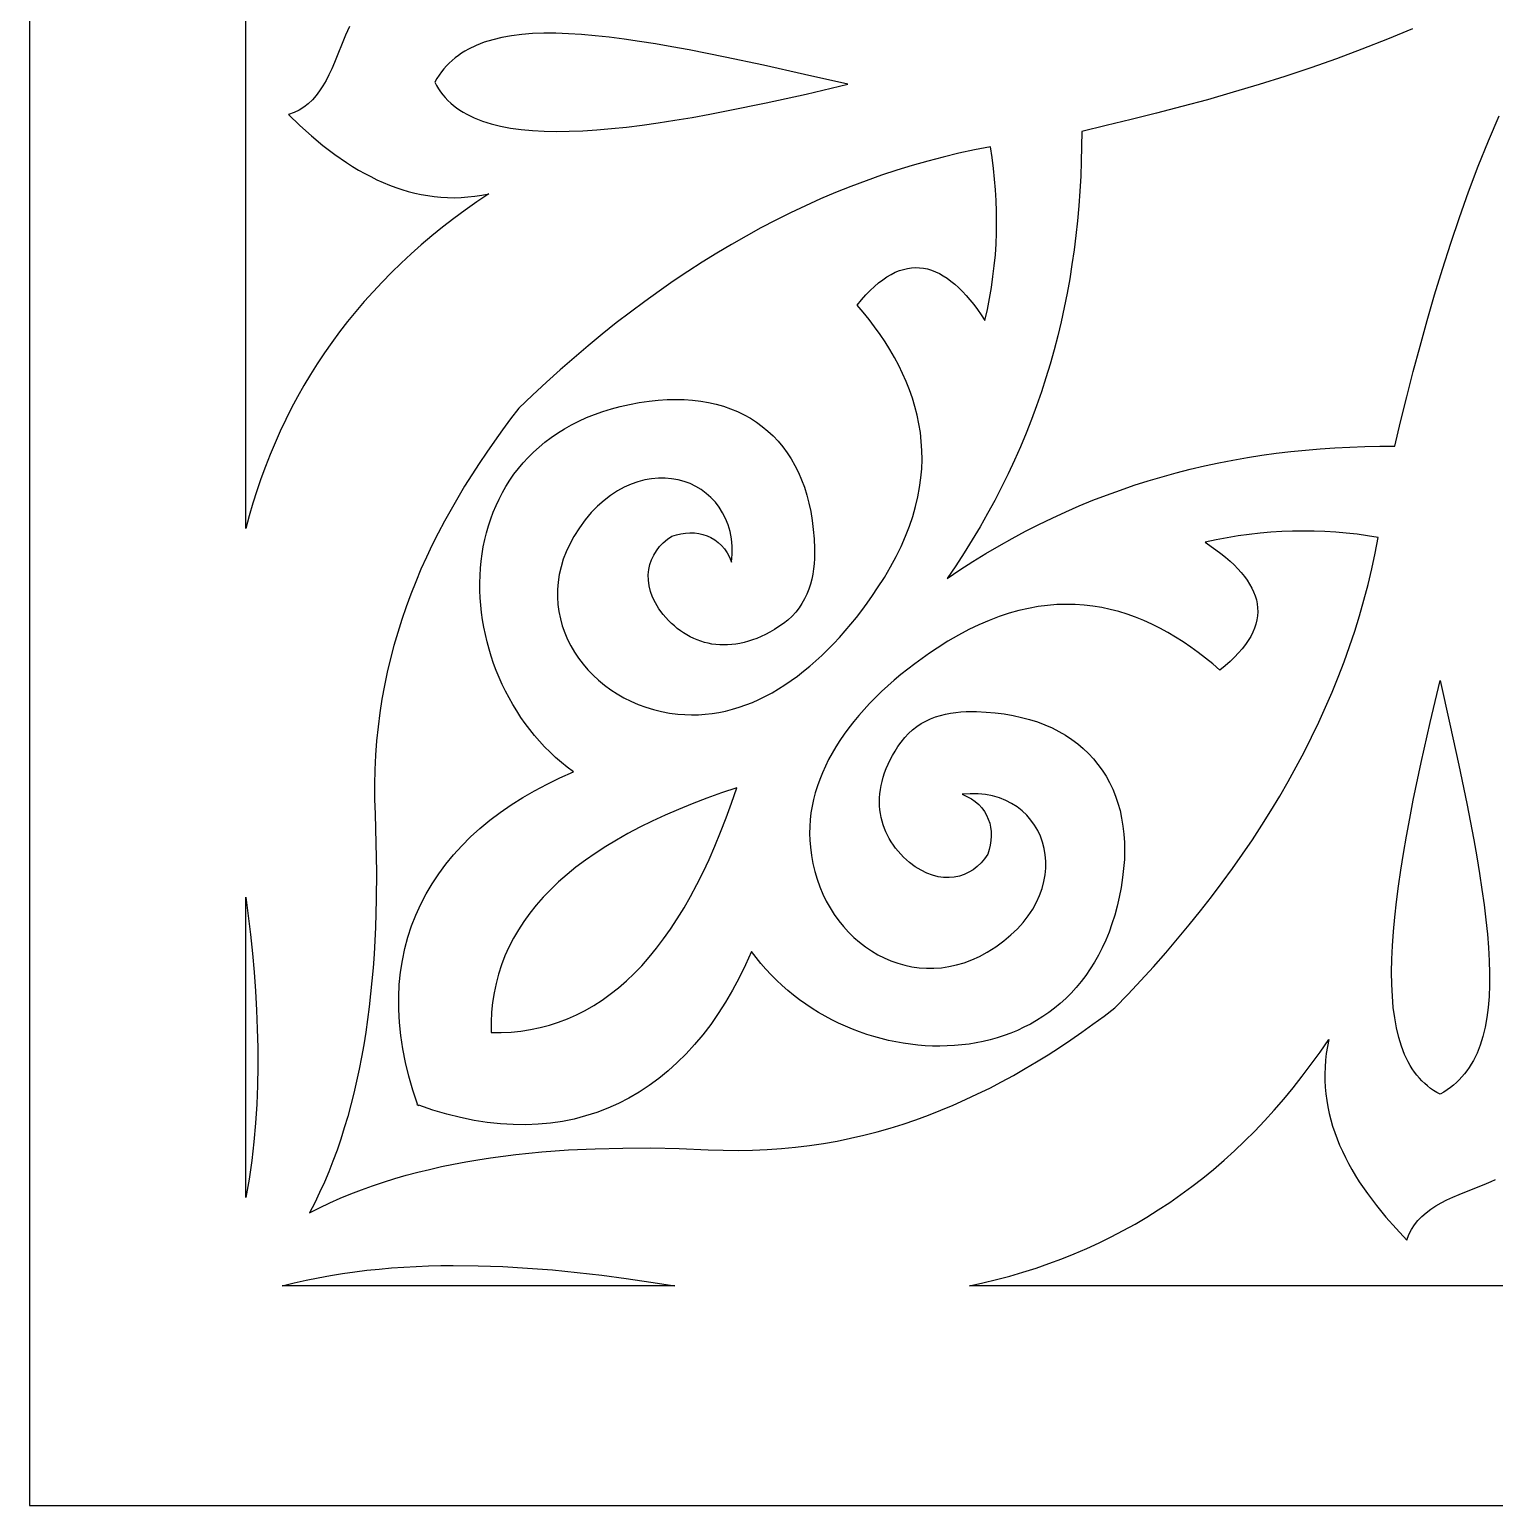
# Model space of a CAD drawing. Extents: x 38.7 to 88.7, y -52.9 to -2.9.
# Drawn here: x 38.68 to 55.49, y -52.91 to -35.98 of the extents above; entities that cross this region are included whole.
import ezdxf

# ---------------------------------------------------------------- set-up
doc = ezdxf.new("R2010")
doc.units = 0
doc.header["$MEASUREMENT"] = 0
doc.layers.add('LAYER_1', color=18, linetype='CONTINUOUS')

msp = doc.modelspace()

# ---------------------------------------------------------------- linework, layer by layer
at = {"layer": 'LAYER_1'}
for points in [[(38.681, -52.906), (88.681, -52.906), (88.681, -2.906), (38.681, -2.906)], [(48.068, -36.607), (47.571, -36.493), (47.102, -36.388), (46.661, -36.294), (46.247, -36.212), (46.05, -36.176), (45.861, -36.144), (45.678, -36.114), (45.501, -36.089), (45.331, -36.067), (45.168, -36.05), (45.012, -36.036), (44.862, -36.027), (44.719, -36.022), (44.582, -36.022), (44.451, -36.026), (44.327, -36.036), (44.21, -36.05), (44.099, -36.07), (43.994, -36.095), (43.895, -36.125), (43.803, -36.161), (43.717, -36.202), (43.676, -36.225), (43.637, -36.25), (43.6, -36.276), (43.564, -36.304), (43.529, -36.333), (43.496, -36.363), (43.465, -36.395), (43.435, -36.429), (43.406, -36.465), (43.379, -36.502), (43.354, -36.541), (43.33, -36.581), (43.35, -36.62), (43.373, -36.657), (43.397, -36.693), (43.423, -36.727), (43.45, -36.76), (43.48, -36.792), (43.512, -36.822), (43.545, -36.85), (43.58, -36.878), (43.617, -36.903), (43.656, -36.928), (43.697, -36.951), (43.783, -36.993), (43.877, -37.03), (43.977, -37.061), (44.085, -37.087), (44.2, -37.109), (44.321, -37.126), (44.449, -37.137), (44.584, -37.145), (44.725, -37.147), (44.873, -37.146), (45.027, -37.139), (45.188, -37.129), (45.355, -37.115), (45.528, -37.097), (45.708, -37.074), (45.893, -37.048), (46.085, -37.019), (46.282, -36.986), (46.485, -36.949), (46.695, -36.909), (47.13, -36.82), (47.588, -36.719)], [(41.894, -49.549), (42.009, -49.491), (42.127, -49.436), (42.246, -49.383), (42.367, -49.333), (42.49, -49.285), (42.615, -49.24), (42.742, -49.198), (42.871, -49.157), (43.002, -49.119), (43.135, -49.084), (43.27, -49.051), (43.406, -49.02), (43.544, -48.991), (43.684, -48.965), (43.825, -48.94), (43.969, -48.918), (44.113, -48.898), (44.26, -48.88), (44.408, -48.864), (44.558, -48.85), (44.709, -48.838), (44.862, -48.828), (45.171, -48.814), (45.487, -48.807), (45.808, -48.806), (46.134, -48.813), (46.466, -48.826), (46.638, -48.832), (46.808, -48.834), (46.976, -48.831), (47.142, -48.824), (47.306, -48.812), (47.469, -48.797), (47.629, -48.777), (47.787, -48.753), (47.944, -48.726), (48.099, -48.694), (48.252, -48.659), (48.403, -48.62), (48.553, -48.577), (48.701, -48.531), (48.847, -48.482), (48.992, -48.429), (49.136, -48.373), (49.278, -48.314), (49.418, -48.251), (49.557, -48.186), (49.695, -48.118), (49.831, -48.047), (49.967, -47.973), (50.101, -47.896), (50.233, -47.817), (50.365, -47.736), (50.495, -47.652), (50.625, -47.566), (50.753, -47.477), (50.88, -47.386), (51.007, -47.294), (51.132, -47.199), (51.283, -47.042), (51.43, -46.885), (51.574, -46.727), (51.714, -46.568), (51.851, -46.409), (51.984, -46.248), (52.113, -46.087), (52.24, -45.926), (52.362, -45.763), (52.481, -45.6), (52.597, -45.436), (52.708, -45.271), (52.817, -45.105), (52.921, -44.939), (53.022, -44.771), (53.119, -44.603), (53.212, -44.435), (53.302, -44.265), (53.388, -44.095), (53.47, -43.923), (53.548, -43.751), (53.623, -43.578), (53.693, -43.405), (53.76, -43.23), (53.823, -43.055), (53.882, -42.879), (53.937, -42.702), (53.988, -42.524), (54.036, -42.345), (54.079, -42.165), (54.118, -41.985), (54.153, -41.804), (54.031, -41.784), (53.909, -41.768), (53.786, -41.755), (53.664, -41.744), (53.541, -41.736), (53.417, -41.732), (53.294, -41.73), (53.17, -41.732), (53.045, -41.736), (52.921, -41.744), (52.796, -41.755), (52.671, -41.769), (52.546, -41.786), (52.42, -41.807), (52.294, -41.831), (52.168, -41.859), (52.291, -41.945), (52.348, -41.988), (52.401, -42.031), (52.452, -42.075), (52.498, -42.118), (52.541, -42.162), (52.581, -42.206), (52.617, -42.251), (52.649, -42.295), (52.677, -42.34), (52.702, -42.385), (52.723, -42.429), (52.74, -42.475), (52.754, -42.52), (52.763, -42.566), (52.768, -42.611), (52.77, -42.657), (52.767, -42.704), (52.76, -42.75), (52.749, -42.797), (52.733, -42.844), (52.714, -42.891), (52.69, -42.938), (52.661, -42.985), (52.629, -43.033), (52.591, -43.081), (52.55, -43.129), (52.503, -43.178), (52.452, -43.226), (52.397, -43.275), (52.336, -43.325), (52.254, -43.255), (52.171, -43.187), (52.087, -43.122), (52.002, -43.061), (51.915, -43.002), (51.827, -42.946), (51.738, -42.893), (51.648, -42.844), (51.556, -42.798), (51.463, -42.757), (51.369, -42.719), (51.274, -42.685), (51.177, -42.655), (51.079, -42.629), (50.98, -42.608), (50.88, -42.591), (50.778, -42.58), (50.675, -42.573), (50.571, -42.571), (50.465, -42.574), (50.358, -42.583), (50.25, -42.597), (50.14, -42.617), (50.029, -42.642), (49.917, -42.673), (49.804, -42.711), (49.689, -42.755), (49.572, -42.805), (49.455, -42.861), (49.336, -42.925), (49.215, -42.995), (49.093, -43.072), (49.006, -43.131), (48.92, -43.191), (48.837, -43.252), (48.755, -43.314), (48.676, -43.377), (48.6, -43.441), (48.526, -43.506), (48.454, -43.572), (48.385, -43.639), (48.318, -43.707), (48.254, -43.776), (48.193, -43.846), (48.135, -43.916), (48.079, -43.987), (48.027, -44.059), (47.977, -44.131), (47.931, -44.204), (47.887, -44.278), (47.847, -44.352), (47.81, -44.427), (47.776, -44.502), (47.746, -44.578), (47.719, -44.654), (47.695, -44.731), (47.675, -44.808), (47.658, -44.886), (47.645, -44.963), (47.636, -45.041), (47.631, -45.119), (47.629, -45.198), (47.632, -45.276), (47.638, -45.355), (47.65, -45.451), (47.666, -45.544), (47.688, -45.635), (47.715, -45.724), (47.746, -45.811), (47.781, -45.894), (47.821, -45.975), (47.865, -46.053), (47.912, -46.128), (47.964, -46.199), (48.019, -46.267), (48.077, -46.331), (48.138, -46.391), (48.202, -46.447), (48.269, -46.499), (48.339, -46.546), (48.411, -46.589), (48.485, -46.627), (48.562, -46.66), (48.64, -46.688), (48.72, -46.711), (48.802, -46.728), (48.885, -46.739), (48.969, -46.745), (49.055, -46.745), (49.141, -46.739), (49.227, -46.726), (49.315, -46.706), (49.402, -46.681), (49.49, -46.648), (49.577, -46.608), (49.665, -46.561), (49.765, -46.498), (49.856, -46.432), (49.939, -46.363), (50.013, -46.291), (50.08, -46.218), (50.138, -46.142), (50.189, -46.066), (50.232, -45.988), (50.268, -45.909), (50.296, -45.83), (50.317, -45.751), (50.331, -45.673), (50.338, -45.595), (50.339, -45.518), (50.333, -45.443), (50.32, -45.37), (50.302, -45.299), (50.277, -45.231), (50.246, -45.165), (50.21, -45.103), (50.168, -45.045), (50.12, -44.99), (50.068, -44.94), (50.01, -44.895), (49.947, -44.855), (49.879, -44.82), (49.806, -44.792), (49.729, -44.769), (49.648, -44.753), (49.562, -44.744), (49.473, -44.743), (49.379, -44.749), (49.434, -44.773), (49.485, -44.8), (49.53, -44.832), (49.57, -44.866), (49.605, -44.904), (49.634, -44.945), (49.659, -44.988), (49.679, -45.033), (49.695, -45.08), (49.705, -45.128), (49.711, -45.178), (49.712, -45.229), (49.709, -45.281), (49.701, -45.332), (49.689, -45.384), (49.672, -45.436), (49.636, -45.488), (49.597, -45.535), (49.553, -45.577), (49.506, -45.614), (49.456, -45.644), (49.403, -45.669), (49.347, -45.688), (49.289, -45.7), (49.229, -45.705), (49.167, -45.704), (49.104, -45.695), (49.039, -45.678), (48.974, -45.654), (48.908, -45.621), (48.842, -45.58), (48.776, -45.53), (48.74, -45.5), (48.707, -45.469), (48.675, -45.436), (48.645, -45.403), (48.616, -45.368), (48.59, -45.333), (48.565, -45.296), (48.543, -45.258), (48.522, -45.22), (48.503, -45.18), (48.487, -45.14), (48.472, -45.099), (48.46, -45.057), (48.45, -45.014), (48.442, -44.971), (48.436, -44.926), (48.432, -44.882), (48.431, -44.836), (48.432, -44.79), (48.436, -44.744), (48.442, -44.696), (48.45, -44.649), (48.461, -44.601), (48.474, -44.552), (48.49, -44.503), (48.509, -44.454), (48.53, -44.404), (48.554, -44.354), (48.581, -44.304), (48.611, -44.254), (48.643, -44.203), (48.678, -44.153), (48.72, -44.1), (48.764, -44.053), (48.811, -44.01), (48.86, -43.973), (48.911, -43.939), (48.964, -43.91), (49.018, -43.884), (49.074, -43.863), (49.131, -43.845), (49.188, -43.83), (49.247, -43.818), (49.306, -43.81), (49.365, -43.804), (49.425, -43.801), (49.484, -43.799), (49.543, -43.8), (49.653, -43.806), (49.759, -43.815), (49.863, -43.828), (49.963, -43.845), (50.06, -43.867), (50.153, -43.892), (50.243, -43.92), (50.329, -43.953), (50.411, -43.989), (50.49, -44.029), (50.566, -44.073), (50.637, -44.12), (50.705, -44.171), (50.769, -44.224), (50.829, -44.282), (50.885, -44.342), (50.937, -44.406), (50.986, -44.473), (51.03, -44.543), (51.07, -44.616), (51.106, -44.691), (51.138, -44.77), (51.166, -44.852), (51.19, -44.936), (51.209, -45.024), (51.224, -45.114), (51.234, -45.206), (51.241, -45.301), (51.242, -45.398), (51.24, -45.498), (51.232, -45.601), (51.22, -45.705), (51.203, -45.819), (51.182, -45.928), (51.157, -46.034), (51.129, -46.137), (51.098, -46.235), (51.064, -46.331), (51.026, -46.422), (50.986, -46.51), (50.943, -46.595), (50.897, -46.676), (50.848, -46.753), (50.797, -46.827), (50.743, -46.898), (50.686, -46.965), (50.628, -47.029), (50.567, -47.09), (50.504, -47.147), (50.439, -47.201), (50.373, -47.252), (50.304, -47.299), (50.234, -47.343), (50.162, -47.384), (50.088, -47.422), (50.014, -47.457), (49.937, -47.488), (49.86, -47.517), (49.781, -47.542), (49.702, -47.565), (49.621, -47.584), (49.54, -47.6), (49.458, -47.614), (49.375, -47.624), (49.292, -47.632), (49.208, -47.636), (49.124, -47.638), (49.039, -47.637), (48.955, -47.633), (48.87, -47.626), (48.786, -47.617), (48.701, -47.604), (48.617, -47.589), (48.533, -47.572), (48.449, -47.551), (48.366, -47.528), (48.284, -47.503), (48.202, -47.475), (48.121, -47.444), (48.041, -47.41), (47.962, -47.375), (47.885, -47.336), (47.808, -47.295), (47.732, -47.252), (47.659, -47.207), (47.586, -47.158), (47.515, -47.108), (47.446, -47.055), (47.378, -47), (47.313, -46.943), (47.249, -46.883), (47.188, -46.821), (47.128, -46.757), (47.071, -46.691), (47.016, -46.622), (46.964, -46.552), (46.895, -46.705), (46.822, -46.853), (46.746, -46.996), (46.666, -47.132), (46.582, -47.263), (46.495, -47.388), (46.404, -47.507), (46.31, -47.619), (46.212, -47.726), (46.111, -47.826), (46.007, -47.921), (45.899, -48.009), (45.788, -48.09), (45.674, -48.165), (45.557, -48.233), (45.437, -48.295), (45.314, -48.35), (45.189, -48.398), (45.06, -48.439), (44.928, -48.474), (44.794, -48.501), (44.657, -48.521), (44.517, -48.534), (44.374, -48.54), (44.229, -48.538), (44.082, -48.529), (43.932, -48.513), (43.78, -48.489), (43.625, -48.457), (43.468, -48.418), (43.309, -48.371), (43.147, -48.316), (43.14, -48.323), (43.14, -48.321), (43.137, -48.313), (43.13, -48.311), (43.127, -48.311), (43.125, -48.311), (43.132, -48.304), (43.079, -48.142), (43.033, -47.982), (42.994, -47.825), (42.964, -47.669), (42.941, -47.517), (42.925, -47.367), (42.917, -47.219), (42.917, -47.074), (42.923, -46.931), (42.937, -46.791), (42.958, -46.654), (42.986, -46.52), (43.022, -46.388), (43.064, -46.26), (43.112, -46.134), (43.168, -46.011), (43.23, -45.891), (43.299, -45.775), (43.375, -45.661), (43.457, -45.551), (43.545, -45.444), (43.64, -45.34), (43.741, -45.239), (43.848, -45.142), (43.962, -45.048), (44.081, -44.958), (44.206, -44.871), (44.338, -44.788), (44.475, -44.708), (44.617, -44.633), (44.766, -44.561), (44.92, -44.492), (44.85, -44.44), (44.782, -44.384), (44.716, -44.327), (44.652, -44.267), (44.59, -44.205), (44.531, -44.141), (44.474, -44.075), (44.42, -44.008), (44.367, -43.938), (44.317, -43.867), (44.27, -43.794), (44.224, -43.72), (44.182, -43.644), (44.141, -43.567), (44.103, -43.489), (44.068, -43.41), (44.035, -43.33), (44.005, -43.249), (43.977, -43.167), (43.952, -43.084), (43.929, -43.001), (43.91, -42.918), (43.892, -42.834), (43.878, -42.749), (43.866, -42.665), (43.857, -42.58), (43.851, -42.495), (43.847, -42.411), (43.847, -42.326), (43.849, -42.242), (43.854, -42.158), (43.862, -42.075), (43.872, -41.992), (43.886, -41.91), (43.903, -41.829), (43.923, -41.749), (43.945, -41.669), (43.971, -41.591), (44, -41.513), (44.032, -41.437), (44.067, -41.363), (44.105, -41.289), (44.146, -41.218), (44.191, -41.148), (44.238, -41.079), (44.289, -41.013), (44.344, -40.948), (44.401, -40.886), (44.462, -40.825), (44.526, -40.767), (44.593, -40.711), (44.664, -40.658), (44.738, -40.607), (44.816, -40.559), (44.897, -40.513), (44.982, -40.47), (45.07, -40.43), (45.162, -40.394), (45.257, -40.36), (45.356, -40.329), (45.458, -40.302), (45.564, -40.278), (45.674, -40.258), (45.787, -40.241), (45.892, -40.229), (45.994, -40.223), (46.094, -40.22), (46.192, -40.222), (46.287, -40.229), (46.38, -40.24), (46.47, -40.255), (46.557, -40.275), (46.641, -40.299), (46.723, -40.327), (46.802, -40.36), (46.878, -40.396), (46.95, -40.437), (47.02, -40.482), (47.087, -40.53), (47.15, -40.583), (47.211, -40.639), (47.268, -40.7), (47.321, -40.764), (47.371, -40.832), (47.418, -40.904), (47.461, -40.98), (47.501, -41.059), (47.536, -41.142), (47.569, -41.228), (47.597, -41.318), (47.621, -41.411), (47.642, -41.508), (47.659, -41.609), (47.671, -41.712), (47.68, -41.819), (47.684, -41.929), (47.685, -41.988), (47.684, -42.047), (47.68, -42.106), (47.674, -42.165), (47.665, -42.224), (47.653, -42.283), (47.638, -42.34), (47.62, -42.397), (47.598, -42.453), (47.572, -42.507), (47.542, -42.56), (47.508, -42.611), (47.47, -42.66), (47.428, -42.707), (47.38, -42.751), (47.328, -42.792), (47.277, -42.827), (47.226, -42.86), (47.175, -42.889), (47.125, -42.916), (47.075, -42.94), (47.025, -42.961), (46.976, -42.979), (46.927, -42.995), (46.879, -43.008), (46.83, -43.019), (46.783, -43.027), (46.736, -43.033), (46.689, -43.036), (46.643, -43.037), (46.598, -43.036), (46.553, -43.032), (46.509, -43.026), (46.466, -43.017), (46.423, -43.007), (46.381, -42.994), (46.34, -42.979), (46.3, -42.962), (46.26, -42.943), (46.222, -42.922), (46.184, -42.899), (46.148, -42.874), (46.112, -42.848), (46.078, -42.819), (46.044, -42.789), (46.012, -42.757), (45.95, -42.687), (45.901, -42.621), (45.861, -42.555), (45.829, -42.489), (45.805, -42.423), (45.789, -42.359), (45.78, -42.295), (45.779, -42.233), (45.784, -42.173), (45.797, -42.115), (45.816, -42.059), (45.841, -42.006), (45.872, -41.956), (45.909, -41.908), (45.951, -41.865), (45.998, -41.825), (46.05, -41.789), (46.102, -41.773), (46.154, -41.761), (46.206, -41.754), (46.257, -41.751), (46.308, -41.752), (46.358, -41.758), (46.406, -41.769), (46.453, -41.785), (46.498, -41.805), (46.541, -41.83), (46.581, -41.86), (46.619, -41.895), (46.653, -41.935), (46.684, -41.981), (46.711, -42.031), (46.734, -42.087), (46.741, -41.994), (46.74, -41.904), (46.732, -41.819), (46.717, -41.737), (46.695, -41.66), (46.666, -41.588), (46.632, -41.52), (46.593, -41.457), (46.548, -41.398), (46.498, -41.345), (46.444, -41.298), (46.386, -41.255), (46.324, -41.218), (46.259, -41.187), (46.191, -41.162), (46.12, -41.143), (46.047, -41.13), (45.972, -41.124), (45.895, -41.124), (45.817, -41.131), (45.739, -41.144), (45.66, -41.165), (45.581, -41.193), (45.502, -41.228), (45.424, -41.271), (45.346, -41.321), (45.271, -41.379), (45.197, -41.445), (45.125, -41.519), (45.055, -41.602), (44.988, -41.693), (44.925, -41.792), (44.877, -41.879), (44.837, -41.967), (44.804, -42.054), (44.778, -42.142), (44.758, -42.229), (44.745, -42.316), (44.738, -42.402), (44.737, -42.487), (44.742, -42.572), (44.753, -42.655), (44.77, -42.737), (44.792, -42.817), (44.82, -42.896), (44.852, -42.973), (44.89, -43.047), (44.932, -43.12), (44.979, -43.19), (45.03, -43.257), (45.086, -43.322), (45.146, -43.384), (45.209, -43.442), (45.277, -43.498), (45.348, -43.55), (45.422, -43.598), (45.5, -43.642), (45.58, -43.682), (45.664, -43.719), (45.75, -43.75), (45.839, -43.778), (45.93, -43.8), (46.024, -43.818), (46.119, -43.83), (46.198, -43.836), (46.276, -43.839), (46.355, -43.838), (46.433, -43.832), (46.511, -43.823), (46.589, -43.811), (46.666, -43.795), (46.743, -43.775), (46.82, -43.751), (46.897, -43.725), (46.973, -43.695), (47.048, -43.661), (47.123, -43.624), (47.198, -43.584), (47.272, -43.541), (47.345, -43.495), (47.418, -43.446), (47.49, -43.394), (47.561, -43.338), (47.632, -43.28), (47.701, -43.22), (47.77, -43.156), (47.839, -43.09), (47.906, -43.021), (47.973, -42.95), (48.038, -42.876), (48.103, -42.8), (48.166, -42.721), (48.229, -42.64), (48.29, -42.557), (48.35, -42.471), (48.41, -42.383), (48.487, -42.262), (48.558, -42.142), (48.622, -42.023), (48.679, -41.906), (48.73, -41.79), (48.774, -41.675), (48.812, -41.562), (48.845, -41.45), (48.871, -41.339), (48.891, -41.23), (48.906, -41.121), (48.915, -41.015), (48.919, -40.909), (48.917, -40.805), (48.911, -40.702), (48.9, -40.6), (48.883, -40.499), (48.863, -40.4), (48.838, -40.302), (48.808, -40.205), (48.775, -40.11), (48.737, -40.015), (48.696, -39.922), (48.651, -39.83), (48.602, -39.74), (48.55, -39.65), (48.495, -39.562), (48.437, -39.475), (48.375, -39.389), (48.311, -39.305), (48.244, -39.221), (48.175, -39.139), (48.225, -39.079), (48.274, -39.023), (48.323, -38.973), (48.372, -38.926), (48.42, -38.885), (48.468, -38.848), (48.516, -38.815), (48.564, -38.787), (48.612, -38.763), (48.659, -38.744), (48.706, -38.729), (48.753, -38.718), (48.799, -38.711), (48.845, -38.708), (48.891, -38.71), (48.937, -38.715), (48.983, -38.725), (49.028, -38.738), (49.073, -38.756), (49.118, -38.777), (49.163, -38.802), (49.207, -38.831), (49.251, -38.863), (49.295, -38.9), (49.339, -38.939), (49.383, -38.983), (49.426, -39.029), (49.469, -39.08), (49.512, -39.133), (49.555, -39.191), (49.598, -39.251), (49.64, -39.315), (49.669, -39.189), (49.694, -39.063), (49.715, -38.937), (49.733, -38.812), (49.748, -38.687), (49.76, -38.562), (49.768, -38.438), (49.773, -38.313), (49.775, -38.189), (49.773, -38.065), (49.769, -37.941), (49.762, -37.817), (49.752, -37.694), (49.738, -37.571), (49.722, -37.448), (49.704, -37.325), (49.522, -37.359), (49.342, -37.398), (49.163, -37.441), (48.984, -37.487), (48.806, -37.537), (48.629, -37.592), (48.453, -37.65), (48.277, -37.712), (48.102, -37.778), (47.928, -37.848), (47.755, -37.922), (47.583, -37.999), (47.411, -38.08), (47.241, -38.165), (47.071, -38.254), (46.901, -38.347), (46.733, -38.443), (46.565, -38.543), (46.398, -38.646), (46.232, -38.754), (46.066, -38.865), (45.902, -38.979), (45.738, -39.097), (45.574, -39.219), (45.412, -39.344), (45.25, -39.473), (45.089, -39.606), (44.929, -39.742), (44.769, -39.881), (44.61, -40.024), (44.452, -40.171), (44.295, -40.32), (44.2, -40.445), (44.106, -40.571), (44.015, -40.698), (43.926, -40.826), (43.839, -40.955), (43.755, -41.085), (43.672, -41.216), (43.593, -41.348), (43.516, -41.482), (43.441, -41.617), (43.369, -41.753), (43.301, -41.89), (43.234, -42.029), (43.171, -42.169), (43.111, -42.311), (43.055, -42.454), (43.001, -42.599), (42.951, -42.745), (42.904, -42.893), (42.861, -43.043), (42.821, -43.194), (42.785, -43.347), (42.752, -43.501), (42.724, -43.658), (42.699, -43.816), (42.679, -43.976), (42.662, -44.138), (42.65, -44.302), (42.642, -44.468), (42.638, -44.636), (42.639, -44.806), (42.644, -44.978), (42.655, -45.31), (42.66, -45.637), (42.658, -45.958), (42.649, -46.274), (42.633, -46.585), (42.622, -46.738), (42.609, -46.889), (42.594, -47.039), (42.577, -47.187), (42.558, -47.333), (42.538, -47.478), (42.515, -47.622), (42.489, -47.763), (42.462, -47.903), (42.433, -48.041), (42.401, -48.177), (42.367, -48.312), (42.331, -48.444), (42.292, -48.575), (42.251, -48.704), (42.208, -48.831), (42.162, -48.956), (42.113, -49.078), (42.063, -49.199), (42.009, -49.318), (41.953, -49.435)], [(54.864, -43.446), (54.975, -43.944), (55.076, -44.414), (55.168, -44.856), (55.247, -45.271), (55.282, -45.468), (55.314, -45.658), (55.342, -45.841), (55.367, -46.018), (55.387, -46.188), (55.404, -46.352), (55.417, -46.508), (55.425, -46.658), (55.429, -46.802), (55.428, -46.939), (55.423, -47.07), (55.413, -47.194), (55.398, -47.311), (55.378, -47.422), (55.353, -47.527), (55.322, -47.626), (55.286, -47.718), (55.244, -47.804), (55.22, -47.845), (55.196, -47.884), (55.17, -47.921), (55.142, -47.957), (55.113, -47.991), (55.082, -48.024), (55.05, -48.056), (55.016, -48.085), (54.98, -48.114), (54.943, -48.14), (54.904, -48.166), (54.864, -48.189), (54.825, -48.169), (54.788, -48.146), (54.752, -48.122), (54.718, -48.095), (54.685, -48.067), (54.654, -48.037), (54.624, -48.006), (54.595, -47.972), (54.569, -47.937), (54.543, -47.899), (54.519, -47.86), (54.496, -47.819), (54.454, -47.732), (54.418, -47.638), (54.387, -47.537), (54.361, -47.429), (54.341, -47.315), (54.325, -47.193), (54.314, -47.065), (54.307, -46.93), (54.305, -46.788), (54.308, -46.64), (54.315, -46.486), (54.326, -46.325), (54.341, -46.158), (54.36, -45.984), (54.383, -45.805), (54.41, -45.62), (54.441, -45.428), (54.475, -45.231), (54.513, -45.027), (54.554, -44.818), (54.645, -44.383), (54.749, -43.925)], [(43.975, -47.48), (44.091, -47.481), (44.205, -47.476), (44.318, -47.465), (44.428, -47.448), (44.537, -47.426), (44.644, -47.398), (44.75, -47.364), (44.853, -47.325), (44.955, -47.28), (45.055, -47.229), (45.153, -47.173), (45.249, -47.111), (45.343, -47.043), (45.436, -46.969), (45.527, -46.89), (45.616, -46.805), (45.703, -46.715), (45.789, -46.618), (45.872, -46.516), (45.954, -46.409), (46.034, -46.296), (46.112, -46.177), (46.189, -46.052), (46.263, -45.922), (46.336, -45.786), (46.407, -45.644), (46.476, -45.497), (46.544, -45.344), (46.609, -45.185), (46.673, -45.021), (46.735, -44.851), (46.795, -44.675), (46.619, -44.734), (46.449, -44.795), (46.284, -44.858), (46.125, -44.923), (45.972, -44.989), (45.824, -45.057), (45.682, -45.128), (45.546, -45.2), (45.415, -45.274), (45.29, -45.349), (45.171, -45.427), (45.057, -45.506), (44.949, -45.587), (44.847, -45.671), (44.75, -45.755), (44.659, -45.842), (44.574, -45.931), (44.494, -46.021), (44.42, -46.114), (44.352, -46.208), (44.289, -46.304), (44.232, -46.401), (44.181, -46.501), (44.135, -46.603), (44.095, -46.706), (44.061, -46.811), (44.032, -46.918), (44.009, -47.027), (43.992, -47.137), (43.981, -47.25), (43.975, -47.364)], [(41.163, -49.374), (41.163, -45.93), (41.19, -46.144), (41.215, -46.359), (41.237, -46.575), (41.256, -46.791), (41.272, -47.007), (41.285, -47.224), (41.294, -47.44), (41.299, -47.657), (41.299, -47.873), (41.295, -48.089), (41.287, -48.305), (41.273, -48.52), (41.254, -48.735), (41.23, -48.949), (41.2, -49.162)], [(46.085, -50.387), (41.578, -50.387), (41.716, -50.353), (41.854, -50.322), (41.993, -50.294), (42.132, -50.269), (42.272, -50.246), (42.412, -50.226), (42.552, -50.209), (42.693, -50.194), (42.834, -50.182), (42.975, -50.172), (43.116, -50.164), (43.258, -50.158), (43.4, -50.155), (43.542, -50.153), (43.826, -50.156), (44.111, -50.166), (44.395, -50.183), (44.679, -50.205), (44.962, -50.233), (45.245, -50.266), (45.526, -50.303), (45.807, -50.344)]]:
    msp.add_lwpolyline(points, close=True, dxfattribs=at)
for points in [[(42.353, -35.942), (42.329, -35.993), (42.307, -36.045), (42.18, -36.357), (42.149, -36.429), (42.116, -36.498), (42.082, -36.563), (42.047, -36.625), (42.009, -36.682), (41.969, -36.736), (41.926, -36.785), (41.879, -36.829), (41.829, -36.869), (41.775, -36.903), (41.717, -36.931), (41.653, -36.954), (41.783, -37.079), (41.915, -37.197), (42.047, -37.307), (42.182, -37.41), (42.318, -37.504), (42.387, -37.548), (42.456, -37.59), (42.526, -37.629), (42.596, -37.666), (42.666, -37.701), (42.737, -37.733), (42.809, -37.763), (42.881, -37.79), (42.953, -37.814), (43.026, -37.836), (43.1, -37.855), (43.174, -37.871), (43.249, -37.884), (43.324, -37.894), (43.4, -37.902), (43.476, -37.906), (43.553, -37.907), (43.631, -37.905), (43.709, -37.899), (43.788, -37.891), (43.868, -37.878), (43.948, -37.863), (43.811, -37.956), (43.677, -38.051), (43.547, -38.147), (43.42, -38.246), (43.296, -38.346), (43.175, -38.448), (43.058, -38.552), (42.944, -38.658), (42.833, -38.765), (42.726, -38.875), (42.622, -38.986), (42.521, -39.098), (42.423, -39.213), (42.328, -39.329), (42.237, -39.447), (42.149, -39.567), (42.064, -39.688), (41.982, -39.811), (41.903, -39.936), (41.828, -40.062), (41.755, -40.19), (41.686, -40.319), (41.62, -40.45), (41.557, -40.583), (41.497, -40.717), (41.44, -40.853), (41.386, -40.991), (41.336, -41.13), (41.288, -41.27), (41.243, -41.412), (41.202, -41.556), (41.163, -41.701), (41.163, -33.062)], [(54.545, -35.969), (54.257, -36.09), (53.966, -36.205), (53.673, -36.314), (53.378, -36.417), (53.081, -36.516), (52.785, -36.609), (52.489, -36.698), (52.193, -36.783), (51.899, -36.863), (51.607, -36.939), (51.318, -37.012), (51.033, -37.081), (50.751, -37.148), (50.75, -37.32), (50.746, -37.492), (50.739, -37.662), (50.73, -37.833), (50.717, -38.002), (50.702, -38.171), (50.684, -38.339), (50.663, -38.506), (50.639, -38.672), (50.613, -38.838), (50.583, -39.003), (50.55, -39.167), (50.514, -39.33), (50.475, -39.493), (50.433, -39.654), (50.388, -39.815), (50.339, -39.975), (50.288, -40.135), (50.233, -40.293), (50.174, -40.451), (50.113, -40.607), (50.048, -40.763), (49.979, -40.918), (49.908, -41.073), (49.832, -41.226), (49.754, -41.379), (49.671, -41.53), (49.585, -41.681), (49.496, -41.831), (49.403, -41.98), (49.306, -42.128), (49.206, -42.275), (49.353, -42.176), (49.502, -42.08), (49.652, -41.988), (49.802, -41.899), (49.954, -41.814), (50.106, -41.733), (50.259, -41.655), (50.412, -41.581), (50.567, -41.51), (50.723, -41.442), (50.879, -41.378), (51.036, -41.317), (51.194, -41.26), (51.353, -41.206), (51.512, -41.155), (51.673, -41.107), (51.834, -41.063), (51.996, -41.022), (52.158, -40.984), (52.322, -40.949), (52.486, -40.917), (52.651, -40.888), (52.817, -40.862), (52.983, -40.839), (53.15, -40.819), (53.318, -40.802), (53.487, -40.787), (53.656, -40.776), (53.826, -40.767), (53.997, -40.762), (54.169, -40.758), (54.341, -40.758), (54.409, -40.477), (54.48, -40.191), (54.554, -39.902), (54.632, -39.611), (54.713, -39.317), (54.799, -39.022), (54.889, -38.726), (54.984, -38.43), (55.084, -38.134), (55.189, -37.84), (55.3, -37.547), (55.417, -37.257), (55.539, -36.97)], [(58.387, -50.387), (49.462, -50.387), (49.618, -50.353), (49.773, -50.316), (49.926, -50.275), (50.077, -50.231), (50.227, -50.183), (50.375, -50.132), (50.522, -50.078), (50.666, -50.02), (50.809, -49.959), (50.95, -49.894), (51.09, -49.825), (51.227, -49.753), (51.363, -49.678), (51.497, -49.599), (51.629, -49.517), (51.76, -49.431), (51.888, -49.341), (52.015, -49.248), (52.14, -49.151), (52.263, -49.051), (52.384, -48.947), (52.503, -48.839), (52.62, -48.728), (52.735, -48.613), (52.848, -48.494), (52.959, -48.372), (53.069, -48.246), (53.176, -48.117), (53.281, -47.983), (53.384, -47.846), (53.485, -47.706), (53.584, -47.561), (53.569, -47.641), (53.556, -47.721), (53.547, -47.8), (53.542, -47.878), (53.539, -47.956), (53.54, -48.033), (53.544, -48.109), (53.551, -48.185), (53.561, -48.26), (53.573, -48.335), (53.589, -48.409), (53.608, -48.483), (53.629, -48.556), (53.653, -48.629), (53.68, -48.701), (53.709, -48.773), (53.741, -48.844), (53.775, -48.914), (53.812, -48.985), (53.851, -49.054), (53.892, -49.124), (53.935, -49.193), (54.029, -49.329), (54.131, -49.465), (54.24, -49.598), (54.357, -49.731), (54.48, -49.862), (54.504, -49.799), (54.532, -49.74), (54.567, -49.686), (54.607, -49.637), (54.651, -49.591), (54.701, -49.548), (54.754, -49.508), (54.812, -49.471), (54.874, -49.435), (54.94, -49.402), (55.009, -49.37), (55.081, -49.338), (55.394, -49.212), (55.446, -49.191), (55.497, -49.167)]]:
    msp.add_lwpolyline(points, dxfattribs=at)

doc.saveas('drawing.dxf')
